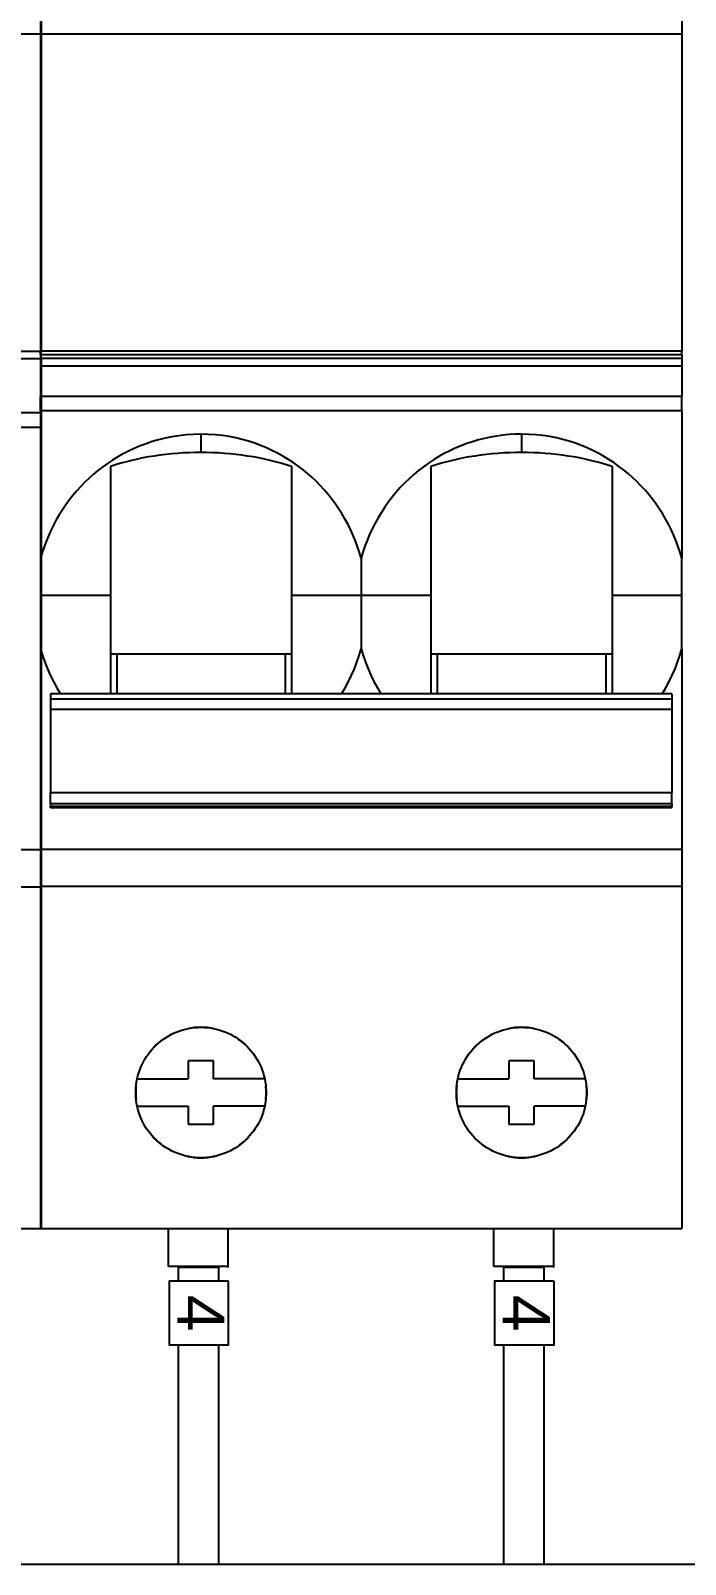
# Model space of a CAD drawing. Header units: millimetres. Extents: x 3609 to 5941, y 2453 to 3731.
# Drawn here: x 4287.5 to 4322.2, y 2696.8 to 2777.8 of the extents above; entities that cross this region are included whole.
import ezdxf

# ---------------------------------------------------------------- set-up
doc = ezdxf.new("R2010")
doc.units = ezdxf.units.MM
doc.styles.get("Standard").update_dxf_attribs({"font": 'arial.ttf'})

msp = doc.modelspace()

# ---------------------------------------------------------------- linework, layer by layer
for p, q in [((4288.067, 2795.758), (4288.067, 2777.658)), ((4288.091, 2795.761), (4288.091, 2777.66)), ((4321.969, 2795.758), (4321.969, 2777.658)), ((4219.423, 2777.66), (4288.091, 2777.66)), ((4288.067, 2777.658), (4288.067, 2760.896)), ((4288.067, 2777.658), (4321.969, 2777.658)), ((4288.091, 2777.66), (4288.091, 2760.9)), ((4321.969, 2777.658), (4321.969, 2760.896)), ((4219.423, 2760.9), (4288.091, 2760.9)), ((4288.067, 2760.704), (4288.067, 2760.896)), ((4321.969, 2760.896), (4288.067, 2760.896)), ((4321.969, 2760.704), (4288.067, 2760.704)), ((4288.067, 2760.704), (4288.067, 2760.513)), ((4288.091, 2760.709), (4288.091, 2760.9)), ((4288.091, 2760.517), (4288.091, 2760.709)), ((4321.969, 2760.704), (4321.969, 2760.896)), ((4321.969, 2760.704), (4321.969, 2760.513)), ((4219.423, 2760.517), (4288.091, 2760.517)), ((4288.067, 2760.513), (4288.067, 2760.106)), ((4321.969, 2760.513), (4288.067, 2760.513)), ((4321.969, 2760.106), (4288.067, 2760.106)), ((4288.067, 2760.106), (4288.067, 2758.5)), ((4288.091, 2760.517), (4288.091, 2760.086)), ((4288.091, 2760.086), (4288.091, 2757.663)), ((4321.969, 2760.513), (4321.969, 2760.106)), ((4321.969, 2760.106), (4321.969, 2758.5)), ((4288.067, 2757.741), (4288.067, 2758.5)), ((4321.969, 2758.5), (4288.067, 2758.5)), ((4321.969, 2757.741), (4321.969, 2758.5)), ((4219.423, 2757.663), (4288.091, 2757.663)), ((4288.067, 2757.741), (4288.067, 2749.958)), ((4321.969, 2757.741), (4288.067, 2757.741)), ((4288.091, 2757.663), (4288.091, 2756.878)), ((4321.969, 2757.741), (4321.969, 2749.958)), ((4219.423, 2756.878), (4288.091, 2756.878)), ((4288.091, 2756.878), (4288.091, 2734.564)), ((4293.015, 2755.758), (4292.717, 2755.619)), ((4293.322, 2755.888), (4293.015, 2755.758)), ((4293.639, 2756.008), (4293.322, 2755.888)), ((4293.967, 2756.117), (4293.639, 2756.008)), ((4294.305, 2756.215), (4293.967, 2756.117)), ((4294.654, 2756.301), (4294.305, 2756.215)), ((4295.012, 2756.373), (4294.654, 2756.301)), ((4295.38, 2756.431), (4295.012, 2756.373)), ((4295.758, 2756.474), (4295.38, 2756.431)), ((4296.145, 2756.501), (4295.758, 2756.474)), ((4296.542, 2756.51), (4296.145, 2756.501)), ((4296.928, 2756.501), (4296.542, 2756.51)), ((4296.542, 2756.51), (4296.542, 2755.543)), ((4297.306, 2756.476), (4296.928, 2756.501)), ((4297.674, 2756.435), (4297.306, 2756.476)), ((4298.034, 2756.38), (4297.674, 2756.435)), ((4298.385, 2756.311), (4298.034, 2756.38)), ((4298.728, 2756.229), (4298.385, 2756.311)), ((4299.061, 2756.135), (4298.728, 2756.229)), ((4299.384, 2756.03), (4299.061, 2756.135)), ((4299.698, 2755.914), (4299.384, 2756.03)), ((4300.003, 2755.788), (4299.698, 2755.914)), ((4300.299, 2755.652), (4300.003, 2755.788)), ((4309.992, 2755.77), (4309.697, 2755.633)), ((4310.293, 2755.896), (4309.992, 2755.77)), ((4310.598, 2756.01), (4310.293, 2755.896)), ((4310.909, 2756.114), (4310.598, 2756.01)), ((4311.223, 2756.206), (4310.909, 2756.114)), ((4311.54, 2756.286), (4311.223, 2756.206)), ((4311.86, 2756.354), (4311.54, 2756.286)), ((4312.182, 2756.41), (4311.86, 2756.354)), ((4312.506, 2756.453), (4312.182, 2756.41)), ((4312.833, 2756.485), (4312.506, 2756.453)), ((4313.162, 2756.504), (4312.833, 2756.485)), ((4313.494, 2756.51), (4313.162, 2756.504)), ((4313.494, 2756.51), (4313.494, 2755.543)), ((4313.881, 2756.501), (4313.494, 2756.51)), ((4314.259, 2756.476), (4313.881, 2756.501)), ((4314.629, 2756.435), (4314.259, 2756.476)), ((4314.989, 2756.379), (4314.629, 2756.435)), ((4315.341, 2756.31), (4314.989, 2756.379)), ((4315.684, 2756.227), (4315.341, 2756.31)), ((4316.018, 2756.133), (4315.684, 2756.227)), ((4316.342, 2756.027), (4316.018, 2756.133)), ((4316.656, 2755.911), (4316.342, 2756.027)), ((4316.961, 2755.785), (4316.656, 2755.911)), ((4317.258, 2755.649), (4316.961, 2755.785)), ((4291.606, 2754.967), (4291.349, 2754.783)), ((4291.871, 2755.143), (4291.606, 2754.967)), ((4292.145, 2755.31), (4291.871, 2755.143)), ((4292.427, 2755.469), (4292.145, 2755.31)), ((4292.717, 2755.619), (4292.427, 2755.469)), ((4300.588, 2755.506), (4300.299, 2755.652)), ((4300.87, 2755.351), (4300.588, 2755.506)), ((4301.145, 2755.186), (4300.87, 2755.351)), ((4301.412, 2755.012), (4301.145, 2755.186)), ((4301.671, 2754.83), (4301.412, 2755.012)), ((4308.571, 2754.976), (4308.305, 2754.785)), ((4308.844, 2755.157), (4308.571, 2754.976)), ((4309.123, 2755.326), (4308.844, 2755.157)), ((4309.407, 2755.485), (4309.123, 2755.326)), ((4309.697, 2755.633), (4309.407, 2755.485)), ((4317.547, 2755.502), (4317.258, 2755.649)), ((4317.829, 2755.346), (4317.547, 2755.502)), ((4318.103, 2755.181), (4317.829, 2755.346)), ((4318.37, 2755.007), (4318.103, 2755.181)), ((4318.629, 2754.825), (4318.37, 2755.007)), ((4290.627, 2754.183), (4290.402, 2753.967)), ((4290.86, 2754.391), (4290.627, 2754.183)), ((4291.1, 2754.591), (4290.86, 2754.391)), ((4291.349, 2754.783), (4291.1, 2754.591)), ((4291.754, 2754.807), (4291.754, 2747.99)), ((4301.331, 2754.807), (4301.331, 2747.99)), ((4301.922, 2754.64), (4301.671, 2754.83)), ((4302.165, 2754.442), (4301.922, 2754.64)), ((4302.401, 2754.234), (4302.165, 2754.442)), ((4302.63, 2754.019), (4302.401, 2754.234)), ((4307.548, 2754.155), (4307.312, 2753.927)), ((4307.793, 2754.374), (4307.548, 2754.155)), ((4308.045, 2754.585), (4307.793, 2754.374)), ((4308.305, 2754.785), (4308.045, 2754.585)), ((4308.705, 2754.807), (4308.705, 2747.99)), ((4318.282, 2754.807), (4318.282, 2747.99)), ((4318.88, 2754.635), (4318.629, 2754.825)), ((4319.123, 2754.436), (4318.88, 2754.635)), ((4319.359, 2754.229), (4319.123, 2754.436)), ((4319.587, 2754.013), (4319.359, 2754.229)), ((4289.975, 2753.513), (4289.773, 2753.274)), ((4290.185, 2753.744), (4289.975, 2753.513)), ((4290.402, 2753.967), (4290.185, 2753.744)), ((4302.852, 2753.794), (4302.63, 2754.019)), ((4303.066, 2753.562), (4302.852, 2753.794)), ((4303.273, 2753.321), (4303.066, 2753.562)), ((4303.471, 2753.073), (4303.273, 2753.321)), ((4306.866, 2753.444), (4306.656, 2753.19)), ((4307.085, 2753.69), (4306.866, 2753.444)), ((4307.312, 2753.927), (4307.085, 2753.69)), ((4319.809, 2753.789), (4319.587, 2754.013)), ((4320.023, 2753.556), (4319.809, 2753.789)), ((4320.229, 2753.316), (4320.023, 2753.556)), ((4320.426, 2753.068), (4320.229, 2753.316)), ((4289.219, 2752.517), (4289.052, 2752.251)), ((4289.395, 2752.776), (4289.219, 2752.517)), ((4289.58, 2753.028), (4289.395, 2752.776)), ((4289.773, 2753.274), (4289.58, 2753.028)), ((4303.66, 2752.818), (4303.471, 2753.073)), ((4303.841, 2752.555), (4303.66, 2752.818)), ((4304.012, 2752.286), (4303.841, 2752.555)), ((4306.263, 2752.656), (4306.081, 2752.377)), ((4306.455, 2752.927), (4306.263, 2752.656)), ((4306.656, 2753.19), (4306.455, 2752.927)), ((4320.615, 2752.813), (4320.426, 2753.068)), ((4320.795, 2752.551), (4320.615, 2752.813)), ((4320.965, 2752.283), (4320.795, 2752.551)), ((4288.745, 2751.704), (4288.607, 2751.422)), ((4288.894, 2751.98), (4288.745, 2751.704)), ((4289.052, 2752.251), (4288.894, 2751.98)), ((4304.173, 2752.011), (4304.012, 2752.286)), ((4304.325, 2751.73), (4304.173, 2752.011)), ((4304.467, 2751.444), (4304.325, 2751.73)), ((4305.748, 2751.801), (4305.598, 2751.505)), ((4305.909, 2752.092), (4305.748, 2751.801)), ((4306.081, 2752.377), (4305.909, 2752.092)), ((4321.127, 2752.008), (4320.965, 2752.283)), ((4321.278, 2751.727), (4321.127, 2752.008)), ((4321.419, 2751.442), (4321.278, 2751.727)), ((4288.478, 2751.137), (4288.36, 2750.848)), ((4288.607, 2751.422), (4288.478, 2751.137)), ((4304.598, 2751.154), (4304.467, 2751.444)), ((4304.719, 2750.861), (4304.598, 2751.154)), ((4305.332, 2750.9), (4305.216, 2750.591)), ((4305.459, 2751.205), (4305.332, 2750.9)), ((4305.598, 2751.505), (4305.459, 2751.205)), ((4321.551, 2751.153), (4321.419, 2751.442)), ((4321.671, 2750.86), (4321.551, 2751.153)), ((4288.154, 2750.259), (4288.067, 2749.958)), ((4288.252, 2750.555), (4288.154, 2750.259)), ((4288.36, 2750.848), (4288.252, 2750.555)), ((4304.829, 2750.564), (4304.719, 2750.861)), ((4304.929, 2750.263), (4304.829, 2750.564)), ((4305.018, 2749.958), (4304.929, 2750.263)), ((4305.111, 2750.277), (4305.018, 2749.958)), ((4305.216, 2750.591), (4305.111, 2750.277)), ((4321.781, 2750.563), (4321.671, 2750.86)), ((4321.88, 2750.263), (4321.781, 2750.563)), ((4321.969, 2749.958), (4321.88, 2750.263)), ((4288.067, 2749.958), (4288.067, 2747.99)), ((4305.018, 2749.958), (4305.018, 2749.632)), ((4305.018, 2749.632), (4305.018, 2749.306)), ((4305.018, 2749.306), (4305.018, 2748.979)), ((4321.969, 2747.99), (4321.969, 2749.958)), ((4305.018, 2748.979), (4305.018, 2748.649)), ((4305.018, 2748.649), (4305.018, 2748.319)), ((4291.754, 2747.99), (4288.067, 2747.99)), ((4288.067, 2747.99), (4288.067, 2745.17)), ((4291.754, 2747.99), (4291.754, 2742.79)), ((4305.018, 2747.99), (4301.331, 2747.99)), ((4301.331, 2747.99), (4301.331, 2742.79)), ((4305.018, 2748.319), (4305.018, 2747.99)), ((4308.705, 2747.99), (4305.018, 2747.99)), ((4305.018, 2747.99), (4305.018, 2747.726)), ((4305.018, 2747.726), (4305.018, 2747.463)), ((4308.705, 2747.99), (4308.705, 2742.79)), ((4321.969, 2747.99), (4318.282, 2747.99)), ((4318.282, 2747.99), (4318.282, 2742.79)), ((4321.969, 2745.17), (4321.969, 2747.99)), ((4305.018, 2747.463), (4305.018, 2747.201)), ((4305.018, 2747.201), (4305.018, 2746.94)), ((4305.018, 2746.94), (4305.018, 2746.68)), ((4305.018, 2746.68), (4305.018, 2746.421)), ((4305.018, 2746.421), (4305.018, 2746.165)), ((4305.018, 2746.165), (4305.018, 2745.912)), ((4305.018, 2745.912), (4305.018, 2745.662)), ((4305.018, 2745.662), (4305.018, 2745.415)), ((4305.018, 2745.415), (4305.018, 2745.17)), ((4288.067, 2745.17), (4288.067, 2734.562)), ((4288.067, 2745.17), (4288.172, 2744.813)), ((4288.172, 2744.813), (4288.293, 2744.462)), ((4288.293, 2744.462), (4288.427, 2744.116)), ((4291.754, 2744.906), (4292.089, 2744.906)), ((4292.089, 2744.906), (4300.996, 2744.906)), ((4292.089, 2744.906), (4292.089, 2742.79)), ((4300.996, 2744.906), (4301.331, 2744.906)), ((4300.996, 2744.906), (4300.996, 2742.79)), ((4304.657, 2744.115), (4304.792, 2744.461)), ((4304.792, 2744.461), (4304.912, 2744.812)), ((4304.912, 2744.812), (4305.018, 2745.17)), ((4305.018, 2745.17), (4305.124, 2744.811)), ((4305.124, 2744.811), (4305.245, 2744.46)), ((4305.245, 2744.46), (4305.379, 2744.114)), ((4308.705, 2744.906), (4309.04, 2744.906)), ((4309.04, 2744.906), (4317.947, 2744.906)), ((4309.04, 2744.906), (4309.04, 2742.79)), ((4317.947, 2744.906), (4318.282, 2744.906)), ((4317.947, 2744.906), (4317.947, 2742.79)), ((4321.608, 2744.115), (4321.743, 2744.461)), ((4321.743, 2744.461), (4321.863, 2744.812)), ((4321.863, 2744.812), (4321.969, 2745.17)), ((4321.969, 2745.17), (4321.969, 2734.562)), ((4288.427, 2744.116), (4288.577, 2743.775)), ((4288.577, 2743.775), (4288.741, 2743.44)), ((4304.343, 2743.439), (4304.507, 2743.774)), ((4304.507, 2743.774), (4304.657, 2744.115)), ((4305.379, 2744.114), (4305.528, 2743.774)), ((4305.528, 2743.774), (4305.692, 2743.44)), ((4321.295, 2743.439), (4321.459, 2743.774)), ((4321.459, 2743.774), (4321.608, 2744.115)), ((4288.593, 2742.79), (4288.593, 2742.529)), ((4321.443, 2742.79), (4288.593, 2742.79)), ((4288.741, 2743.44), (4288.919, 2743.111)), ((4288.919, 2743.111), (4289.11, 2742.79)), ((4303.975, 2742.79), (4304.166, 2743.111)), ((4304.166, 2743.111), (4304.343, 2743.439)), ((4305.692, 2743.44), (4305.87, 2743.111)), ((4305.87, 2743.111), (4306.062, 2742.79)), ((4320.926, 2742.79), (4321.117, 2743.11)), ((4321.117, 2743.11), (4321.295, 2743.439)), ((4321.443, 2742.79), (4321.443, 2742.529)), ((4288.593, 2742.529), (4288.593, 2741.987)), ((4288.593, 2742.529), (4321.443, 2742.529)), ((4288.593, 2741.987), (4288.593, 2737.574)), ((4288.593, 2741.987), (4321.443, 2741.987)), ((4321.443, 2742.529), (4321.443, 2741.987)), ((4321.443, 2741.987), (4321.443, 2737.574)), ((4288.593, 2736.973), (4288.593, 2737.574)), ((4288.593, 2737.574), (4321.443, 2737.574)), ((4321.443, 2736.973), (4321.443, 2737.574)), ((4288.593, 2736.973), (4288.593, 2736.847)), ((4321.443, 2736.973), (4288.593, 2736.973)), ((4321.443, 2736.847), (4288.593, 2736.847)), ((4288.593, 2736.769), (4288.593, 2736.847)), ((4321.443, 2736.769), (4288.593, 2736.769)), ((4321.443, 2736.973), (4321.443, 2736.847)), ((4321.443, 2736.769), (4321.443, 2736.847)), ((4219.423, 2734.564), (4288.091, 2734.564)), ((4288.067, 2734.562), (4288.067, 2732.634)), ((4321.969, 2734.562), (4288.067, 2734.562)), ((4288.091, 2734.564), (4288.091, 2732.59)), ((4321.969, 2734.562), (4321.969, 2732.634)), ((4219.423, 2732.59), (4288.091, 2732.59)), ((4288.067, 2732.634), (4288.067, 2714.545)), ((4288.067, 2732.634), (4321.969, 2732.634)), ((4288.091, 2732.59), (4288.091, 2714.547)), ((4321.969, 2732.634), (4321.969, 2714.545)), ((4295.28, 2724.936), (4295.432, 2724.992)), ((4295.432, 2724.992), (4295.587, 2725.04)), ((4295.587, 2725.04), (4295.743, 2725.081)), ((4295.743, 2725.081), (4295.9, 2725.115)), ((4295.9, 2725.115), (4296.059, 2725.141)), ((4296.059, 2725.141), (4296.218, 2725.16)), ((4296.218, 2725.16), (4296.38, 2725.172)), ((4296.38, 2725.172), (4296.542, 2725.175)), ((4296.542, 2725.175), (4296.705, 2725.172)), ((4296.705, 2725.172), (4296.866, 2725.16)), ((4296.866, 2725.16), (4297.025, 2725.141)), ((4297.025, 2725.141), (4297.184, 2725.115)), ((4297.184, 2725.115), (4297.341, 2725.081)), ((4297.341, 2725.081), (4297.497, 2725.04)), ((4297.497, 2725.04), (4297.652, 2724.992)), ((4297.652, 2724.992), (4297.804, 2724.936)), ((4312.232, 2724.936), (4312.384, 2724.992)), ((4312.384, 2724.992), (4312.538, 2725.04)), ((4312.538, 2725.04), (4312.694, 2725.081)), ((4312.694, 2725.081), (4312.852, 2725.115)), ((4312.852, 2725.115), (4313.01, 2725.141)), ((4313.01, 2725.141), (4313.17, 2725.16)), ((4313.17, 2725.16), (4313.331, 2725.172)), ((4313.331, 2725.172), (4313.494, 2725.175)), ((4313.494, 2725.175), (4313.656, 2725.172)), ((4313.656, 2725.172), (4313.817, 2725.16)), ((4313.817, 2725.16), (4313.977, 2725.141)), ((4313.977, 2725.141), (4314.135, 2725.115)), ((4314.135, 2725.115), (4314.293, 2725.081)), ((4314.293, 2725.081), (4314.449, 2725.04)), ((4314.449, 2725.04), (4314.603, 2724.992)), ((4314.603, 2724.992), (4314.755, 2724.936)), ((4293.965, 2724.018), (4294.076, 2724.136)), ((4294.076, 2724.136), (4294.191, 2724.249)), ((4294.191, 2724.249), (4294.312, 2724.357)), ((4294.312, 2724.357), (4294.437, 2724.458)), ((4294.437, 2724.458), (4294.568, 2724.554)), ((4294.568, 2724.554), (4294.702, 2724.643)), ((4294.702, 2724.643), (4294.841, 2724.727)), ((4294.841, 2724.727), (4294.984, 2724.803)), ((4294.984, 2724.803), (4295.131, 2724.873)), ((4295.131, 2724.873), (4295.28, 2724.936)), ((4297.804, 2724.936), (4297.953, 2724.873)), ((4297.953, 2724.873), (4298.1, 2724.804)), ((4298.1, 2724.804), (4298.242, 2724.727)), ((4298.242, 2724.727), (4298.381, 2724.644)), ((4298.381, 2724.644), (4298.516, 2724.554)), ((4298.516, 2724.554), (4298.647, 2724.459)), ((4298.647, 2724.459), (4298.772, 2724.357)), ((4298.772, 2724.357), (4298.893, 2724.25)), ((4298.893, 2724.25), (4299.008, 2724.137)), ((4299.008, 2724.137), (4299.119, 2724.019)), ((4310.917, 2724.018), (4311.027, 2724.136)), ((4311.027, 2724.136), (4311.142, 2724.249)), ((4311.142, 2724.249), (4311.263, 2724.357)), ((4311.263, 2724.357), (4311.389, 2724.458)), ((4311.389, 2724.458), (4311.519, 2724.554)), ((4311.519, 2724.554), (4311.654, 2724.643)), ((4311.654, 2724.643), (4311.793, 2724.727)), ((4311.793, 2724.727), (4311.936, 2724.803)), ((4311.936, 2724.803), (4312.082, 2724.873)), ((4312.082, 2724.873), (4312.232, 2724.936)), ((4314.755, 2724.936), (4314.905, 2724.873)), ((4314.905, 2724.873), (4315.051, 2724.803)), ((4315.051, 2724.803), (4315.194, 2724.727)), ((4315.194, 2724.727), (4315.333, 2724.644)), ((4315.333, 2724.644), (4315.468, 2724.554)), ((4315.468, 2724.554), (4315.598, 2724.459)), ((4315.598, 2724.459), (4315.724, 2724.357)), ((4315.724, 2724.357), (4315.844, 2724.25)), ((4315.844, 2724.25), (4315.96, 2724.137)), ((4315.96, 2724.137), (4316.07, 2724.019)), ((4293.43, 2723.211), (4293.503, 2723.355)), ((4293.503, 2723.355), (4293.582, 2723.496)), ((4293.582, 2723.496), (4293.669, 2723.633)), ((4293.669, 2723.633), (4293.762, 2723.766)), ((4293.762, 2723.766), (4293.861, 2723.894)), ((4293.861, 2723.894), (4293.965, 2724.018)), ((4295.872, 2723.404), (4295.872, 2722.446)), ((4297.213, 2723.404), (4295.872, 2723.404)), ((4297.213, 2722.446), (4297.213, 2723.404)), ((4299.119, 2724.019), (4299.223, 2723.895)), ((4299.223, 2723.895), (4299.322, 2723.766)), ((4299.322, 2723.766), (4299.415, 2723.633)), ((4299.415, 2723.633), (4299.502, 2723.497)), ((4299.502, 2723.497), (4299.581, 2723.356)), ((4299.581, 2723.356), (4299.654, 2723.212)), ((4310.381, 2723.211), (4310.454, 2723.355)), ((4310.454, 2723.355), (4310.534, 2723.496)), ((4310.534, 2723.496), (4310.62, 2723.633)), ((4310.62, 2723.633), (4310.713, 2723.766)), ((4310.713, 2723.766), (4310.812, 2723.894)), ((4310.812, 2723.894), (4310.917, 2724.018)), ((4312.823, 2723.404), (4312.823, 2722.446)), ((4314.164, 2723.404), (4312.823, 2723.404)), ((4314.164, 2722.446), (4314.164, 2723.404)), ((4316.07, 2724.019), (4316.175, 2723.895)), ((4316.175, 2723.895), (4316.274, 2723.767)), ((4316.274, 2723.767), (4316.366, 2723.634)), ((4316.366, 2723.634), (4316.453, 2723.497)), ((4316.453, 2723.497), (4316.532, 2723.357)), ((4316.532, 2723.357), (4316.605, 2723.213)), ((4293.171, 2722.447), (4293.208, 2722.605)), ((4293.208, 2722.605), (4293.253, 2722.761)), ((4293.253, 2722.761), (4293.305, 2722.914)), ((4293.305, 2722.914), (4293.364, 2723.064)), ((4293.364, 2723.064), (4293.43, 2723.211)), ((4299.654, 2723.212), (4299.72, 2723.065)), ((4299.72, 2723.065), (4299.779, 2722.915)), ((4299.779, 2722.915), (4299.831, 2722.762)), ((4299.831, 2722.762), (4299.876, 2722.606)), ((4299.876, 2722.606), (4299.914, 2722.448)), ((4310.122, 2722.447), (4310.16, 2722.605)), ((4310.16, 2722.605), (4310.204, 2722.761)), ((4310.204, 2722.761), (4310.256, 2722.914)), ((4310.256, 2722.914), (4310.315, 2723.064)), ((4310.315, 2723.064), (4310.381, 2723.211)), ((4316.605, 2723.213), (4316.671, 2723.066)), ((4316.671, 2723.066), (4316.73, 2722.916)), ((4316.73, 2722.916), (4316.782, 2722.763)), ((4316.782, 2722.763), (4316.827, 2722.607)), ((4316.827, 2722.607), (4316.865, 2722.449)), ((4293.095, 2721.805), (4293.103, 2721.966)), ((4293.095, 2721.644), (4293.095, 2721.805)), ((4293.103, 2721.966), (4293.118, 2722.127)), ((4293.118, 2722.127), (4293.14, 2722.287)), ((4293.14, 2722.287), (4293.171, 2722.447)), ((4293.17, 2722.446), (4295.872, 2722.446)), ((4299.914, 2722.446), (4297.213, 2722.446)), ((4299.914, 2722.448), (4299.944, 2722.288)), ((4299.944, 2722.288), (4299.967, 2722.128)), ((4299.967, 2722.128), (4299.982, 2721.967)), ((4299.982, 2721.967), (4299.989, 2721.806)), ((4299.989, 2721.806), (4299.989, 2721.645)), ((4310.047, 2721.806), (4310.054, 2721.967)), ((4310.047, 2721.645), (4310.047, 2721.806)), ((4310.054, 2721.967), (4310.069, 2722.128)), ((4310.069, 2722.128), (4310.092, 2722.288)), ((4310.092, 2722.288), (4310.122, 2722.447)), ((4310.122, 2722.446), (4312.823, 2722.446)), ((4316.866, 2722.446), (4314.164, 2722.446)), ((4316.865, 2722.449), (4316.895, 2722.29)), ((4316.895, 2722.29), (4316.918, 2722.13)), ((4316.918, 2722.13), (4316.933, 2721.969)), ((4316.933, 2721.969), (4316.941, 2721.808)), ((4316.941, 2721.808), (4316.941, 2721.647)), ((4293.103, 2721.483), (4293.095, 2721.644)), ((4293.118, 2721.322), (4293.103, 2721.483)), ((4293.141, 2721.161), (4293.118, 2721.322)), ((4293.172, 2721.002), (4293.141, 2721.161)), ((4293.17, 2721.009), (4295.872, 2721.009)), ((4293.21, 2720.844), (4293.172, 2721.002)), ((4295.872, 2721.009), (4295.872, 2720.052)), ((4299.914, 2721.009), (4297.213, 2721.009)), ((4297.213, 2720.052), (4297.213, 2721.009)), ((4299.913, 2721.003), (4299.875, 2720.845)), ((4299.943, 2721.163), (4299.913, 2721.003)), ((4299.966, 2721.323), (4299.943, 2721.163)), ((4299.981, 2721.484), (4299.966, 2721.323)), ((4299.989, 2721.645), (4299.981, 2721.484)), ((4310.054, 2721.484), (4310.047, 2721.645)), ((4310.07, 2721.323), (4310.054, 2721.484)), ((4310.093, 2721.163), (4310.07, 2721.323)), ((4310.123, 2721.003), (4310.093, 2721.163)), ((4310.122, 2721.009), (4312.823, 2721.009)), ((4310.161, 2720.846), (4310.123, 2721.003)), ((4312.823, 2721.009), (4312.823, 2720.052)), ((4316.865, 2721.009), (4314.164, 2721.009)), ((4314.164, 2720.052), (4314.164, 2721.009)), ((4316.865, 2721.005), (4316.827, 2720.848)), ((4316.895, 2721.165), (4316.865, 2721.005)), ((4316.918, 2721.325), (4316.895, 2721.165)), ((4316.933, 2721.486), (4316.918, 2721.325)), ((4316.941, 2721.647), (4316.933, 2721.486)), ((4293.255, 2720.689), (4293.21, 2720.844)), ((4293.307, 2720.536), (4293.255, 2720.689)), ((4293.366, 2720.386), (4293.307, 2720.536)), ((4293.432, 2720.239), (4293.366, 2720.386)), ((4293.505, 2720.095), (4293.432, 2720.239)), ((4293.585, 2719.955), (4293.505, 2720.095)), ((4299.58, 2720.096), (4299.5, 2719.956)), ((4299.653, 2720.24), (4299.58, 2720.096)), ((4299.719, 2720.387), (4299.653, 2720.24)), ((4299.778, 2720.537), (4299.719, 2720.387)), ((4299.83, 2720.69), (4299.778, 2720.537)), ((4299.875, 2720.845), (4299.83, 2720.69)), ((4310.206, 2720.69), (4310.161, 2720.846)), ((4310.258, 2720.538), (4310.206, 2720.69)), ((4310.317, 2720.388), (4310.258, 2720.538)), ((4310.383, 2720.241), (4310.317, 2720.388)), ((4310.456, 2720.097), (4310.383, 2720.241)), ((4310.535, 2719.957), (4310.456, 2720.097)), ((4316.532, 2720.099), (4316.453, 2719.958)), ((4316.605, 2720.242), (4316.532, 2720.099)), ((4316.671, 2720.389), (4316.605, 2720.242)), ((4316.73, 2720.539), (4316.671, 2720.389)), ((4316.782, 2720.692), (4316.73, 2720.539)), ((4316.827, 2720.848), (4316.782, 2720.692)), ((4293.672, 2719.818), (4293.585, 2719.955)), ((4293.764, 2719.686), (4293.672, 2719.818)), ((4293.863, 2719.557), (4293.764, 2719.686)), ((4293.968, 2719.434), (4293.863, 2719.557)), ((4294.078, 2719.316), (4293.968, 2719.434)), ((4294.194, 2719.203), (4294.078, 2719.316)), ((4295.872, 2720.052), (4297.213, 2720.052)), ((4299.007, 2719.316), (4298.891, 2719.204)), ((4299.117, 2719.435), (4299.007, 2719.316)), ((4299.222, 2719.558), (4299.117, 2719.435)), ((4299.321, 2719.686), (4299.222, 2719.558)), ((4299.413, 2719.819), (4299.321, 2719.686)), ((4299.5, 2719.956), (4299.413, 2719.819)), ((4310.622, 2719.82), (4310.535, 2719.957)), ((4310.714, 2719.688), (4310.622, 2719.82)), ((4310.813, 2719.559), (4310.714, 2719.688)), ((4310.918, 2719.436), (4310.813, 2719.559)), ((4311.028, 2719.318), (4310.918, 2719.436)), ((4311.143, 2719.205), (4311.028, 2719.318)), ((4312.823, 2720.052), (4314.164, 2720.052)), ((4315.96, 2719.318), (4315.845, 2719.206)), ((4316.07, 2719.437), (4315.96, 2719.318)), ((4316.175, 2719.56), (4316.07, 2719.437)), ((4316.274, 2719.689), (4316.175, 2719.56)), ((4316.366, 2719.821), (4316.274, 2719.689)), ((4316.453, 2719.958), (4316.366, 2719.821)), ((4294.314, 2719.096), (4294.194, 2719.203)), ((4294.44, 2718.995), (4294.314, 2719.096)), ((4294.57, 2718.9), (4294.44, 2718.995)), ((4294.705, 2718.81), (4294.57, 2718.9)), ((4294.843, 2718.727), (4294.705, 2718.81)), ((4294.986, 2718.651), (4294.843, 2718.727)), ((4295.132, 2718.581), (4294.986, 2718.651)), ((4295.281, 2718.519), (4295.132, 2718.581)), ((4295.433, 2718.463), (4295.281, 2718.519)), ((4297.652, 2718.463), (4297.497, 2718.415)), ((4297.803, 2718.519), (4297.652, 2718.463)), ((4297.953, 2718.582), (4297.803, 2718.519)), ((4298.099, 2718.651), (4297.953, 2718.582)), ((4298.242, 2718.728), (4298.099, 2718.651)), ((4298.38, 2718.811), (4298.242, 2718.728)), ((4298.515, 2718.9), (4298.38, 2718.811)), ((4298.645, 2718.996), (4298.515, 2718.9)), ((4298.771, 2719.097), (4298.645, 2718.996)), ((4298.891, 2719.204), (4298.771, 2719.097)), ((4311.264, 2719.098), (4311.143, 2719.205)), ((4311.389, 2718.997), (4311.264, 2719.098)), ((4311.519, 2718.901), (4311.389, 2718.997)), ((4311.654, 2718.812), (4311.519, 2718.901)), ((4311.793, 2718.729), (4311.654, 2718.812)), ((4311.936, 2718.652), (4311.793, 2718.729)), ((4312.082, 2718.582), (4311.936, 2718.652)), ((4312.231, 2718.519), (4312.082, 2718.582)), ((4312.384, 2718.464), (4312.231, 2718.519)), ((4312.538, 2718.415), (4312.384, 2718.464)), ((4314.604, 2718.464), (4314.45, 2718.415)), ((4314.756, 2718.519), (4314.604, 2718.464)), ((4314.906, 2718.582), (4314.756, 2718.519)), ((4315.052, 2718.652), (4314.906, 2718.582)), ((4315.195, 2718.729), (4315.052, 2718.652)), ((4315.334, 2718.812), (4315.195, 2718.729)), ((4315.469, 2718.902), (4315.334, 2718.812)), ((4315.599, 2718.997), (4315.469, 2718.902)), ((4315.724, 2719.098), (4315.599, 2718.997)), ((4315.845, 2719.206), (4315.724, 2719.098)), ((4295.588, 2718.415), (4295.433, 2718.463)), ((4295.744, 2718.374), (4295.588, 2718.415)), ((4295.901, 2718.34), (4295.744, 2718.374)), ((4296.059, 2718.314), (4295.901, 2718.34)), ((4296.219, 2718.295), (4296.059, 2718.314)), ((4296.38, 2718.284), (4296.219, 2718.295)), ((4296.542, 2718.28), (4296.38, 2718.284)), ((4296.705, 2718.284), (4296.542, 2718.28)), ((4296.866, 2718.295), (4296.705, 2718.284)), ((4297.026, 2718.314), (4296.866, 2718.295)), ((4297.184, 2718.34), (4297.026, 2718.314)), ((4297.341, 2718.374), (4297.184, 2718.34)), ((4297.497, 2718.415), (4297.341, 2718.374)), ((4312.694, 2718.374), (4312.538, 2718.415)), ((4312.852, 2718.34), (4312.694, 2718.374)), ((4313.01, 2718.314), (4312.852, 2718.34)), ((4313.17, 2718.295), (4313.01, 2718.314)), ((4313.331, 2718.284), (4313.17, 2718.295)), ((4313.494, 2718.28), (4313.331, 2718.284)), ((4313.656, 2718.284), (4313.494, 2718.28)), ((4313.818, 2718.295), (4313.656, 2718.284)), ((4313.977, 2718.314), (4313.818, 2718.295)), ((4314.136, 2718.34), (4313.977, 2718.314)), ((4314.293, 2718.374), (4314.136, 2718.34)), ((4314.45, 2718.415), (4314.293, 2718.374)), ((4219.423, 2714.547), (4288.091, 2714.547)), ((4288.067, 2714.545), (4321.969, 2714.545)), ((4294.827, 2712.544), (4294.827, 2714.504)), ((4297.99, 2712.48), (4297.99, 2714.567)), ((4312.037, 2712.544), (4312.037, 2714.504)), ((4315.201, 2712.48), (4315.201, 2714.567)), ((4297.99, 2712.544), (4294.827, 2712.544)), ((4297.484, 2712.48), (4295.333, 2712.48)), ((4295.333, 2712.48), (4295.333, 2711.765)), ((4297.484, 2711.765), (4297.484, 2712.48)), ((4315.201, 2712.544), (4312.037, 2712.544)), ((4314.695, 2712.48), (4312.543, 2712.48)), ((4312.543, 2712.48), (4312.543, 2711.765)), ((4314.695, 2711.765), (4314.695, 2712.48)), ((4295.333, 2708.396), (4295.333, 2708.345)), ((4295.333, 2708.375), (4295.333, 2696.813)), ((4297.484, 2708.345), (4297.484, 2708.396)), ((4297.484, 2696.802), (4297.484, 2708.375)), ((4312.543, 2708.396), (4312.543, 2708.345)), ((4312.543, 2708.375), (4312.543, 2696.802)), ((4314.695, 2708.345), (4314.695, 2708.396)), ((4314.695, 2696.802), (4314.695, 2708.375)), ((4170.995, 2696.801), (4431.495, 2696.801))]:
    msp.add_line(p, q)
for points in [[(4298.002, 2711.765), (4294.855, 2711.765), (4294.855, 2708.396), (4298.002, 2708.396)], [(4315.212, 2711.765), (4312.066, 2711.765), (4312.066, 2708.396), (4315.212, 2708.396)]]:
    msp.add_lwpolyline(points, close=True)
for centre, start, end in [((4296.542, 2721.728), 78.02195, 101.98689), ((4313.494, 2721.728), 78.0223, 101.98385), ((4296.542, 2721.728), 126.0188, 135.00771), ((4296.542, 2721.728), 45.00498, 53.99285), ((4313.494, 2721.728), 126.01829, 138.01092), ((4313.494, 2721.728), 41.97924, 53.99016), ((4296.542, 2721.728), 174.06733, 180.00002), ((4296.542, 2721.728), 180.00002, 186.04468), ((4296.542, 2721.728), 0, 5.9536), ((4296.542, 2721.728), 353.97655, 0), ((4313.494, 2721.728), 174.05467, 180.00002), ((4313.494, 2721.728), 180.00002, 186.02675), ((4313.494, 2721.728), 0, 5.98179), ((4313.494, 2721.728), 354.00996, 0), ((4296.542, 2721.728), 222.02981, 234.02881), ((4296.542, 2721.728), 305.98005, 317.95596), ((4313.494, 2721.728), 225.00879, 233.98469), ((4313.494, 2721.728), 306.02079, 318.00196), ((4296.542, 2721.728), 258.02784, 281.97976), ((4313.494, 2721.728), 258.01598, 281.99008)]:
    msp.add_arc(centre, 3.448, start, end)
for centre, start_param, end_param in [((4296.542, 2749.228), 1.570796, 2.058304), ((4296.542, 2749.228), 1.083289, 1.570796), ((4313.494, 2749.228), 1.570796, 2.058304), ((4313.494, 2749.228), 1.083289, 1.570796)]:
    msp.add_ellipse(centre, major_axis=(10.223, 0), ratio=0.617722, start_param=start_param, end_param=end_param)

# ---------------------------------------------------------------- texts
at = {"char_height": 2.5, "attachment_point": 1, "rotation": 270}
for width, insert in [(2.5, (4297.788, 2711.046)), (2.25633, (4314.998, 2711.046))]:
    msp.add_mtext_dynamic_manual_height_columns('4', width=width, gutter_width=12.5, heights=[0], dxfattribs=dict(at, insert=insert))

doc.saveas('drawing.dxf')
